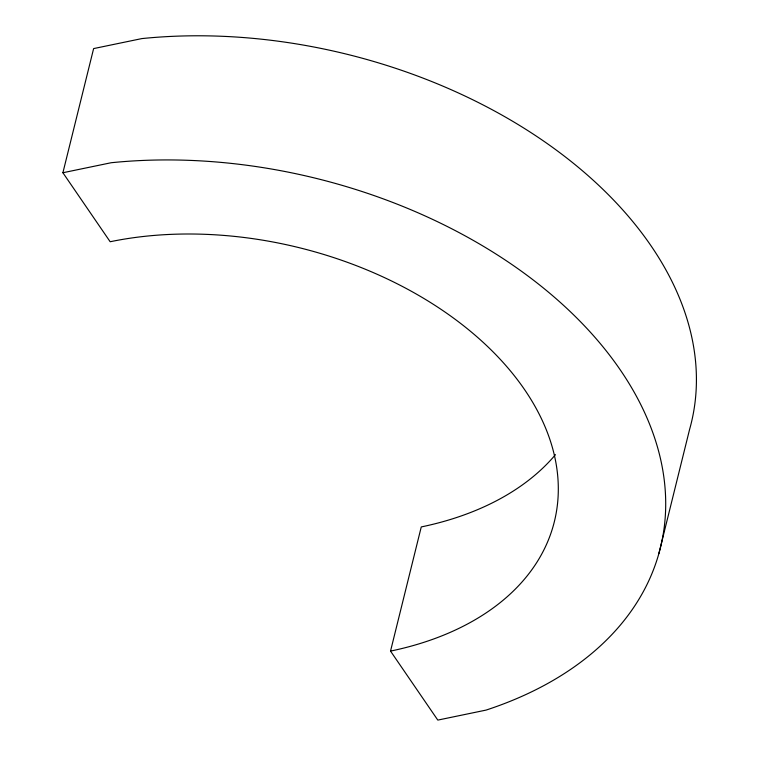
<?xml version="1.0" encoding="UTF-8"?>
<svg xmlns="http://www.w3.org/2000/svg" width="758" height="758" viewBox="0 0 758 758"><rect width="100%" height="100%" fill="white"/><g stroke="black" fill="none" stroke-linecap="round" stroke-linejoin="round"><path stroke-width="1.14" d="M62.905 172.739L111.17 162.733A422.396 275.997 13.9 0 1 620.177 369.762A422.396 275.997 13.9 0 1 486.067 710.094L437.802 720.1L390.531 651.094A313.177 204.641 13.9 0 0 524.555 389.584A313.177 204.641 13.9 0 0 110.166 241.745L62.905 172.739L93.622 48.588L141.898 38.582A422.396 275.997 13.9 0 1 689.572 429.492L658.844 553.643M390.531 651.094L421.259 526.933A313.177 204.641 13.9 0 0 555.481 454.648"/></g></svg>
